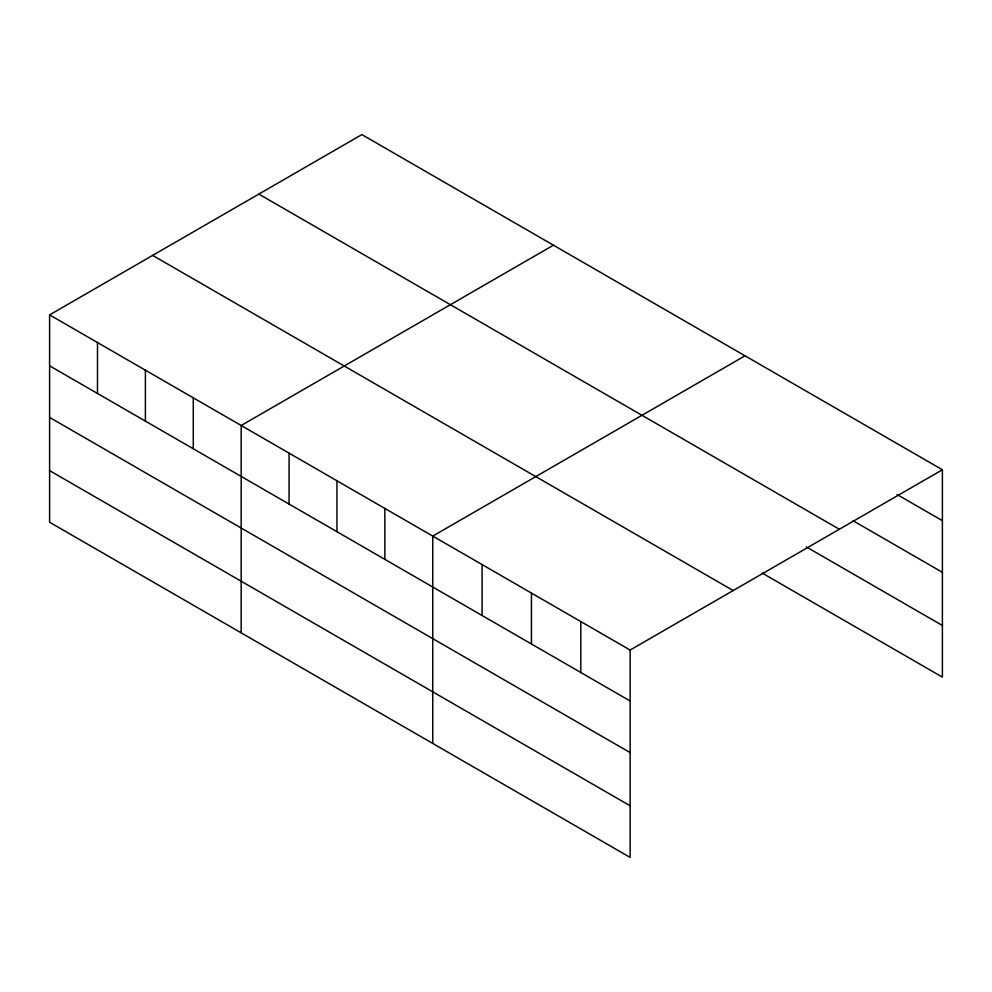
<?xml version="1.0" encoding="UTF-8"?>
<svg xmlns="http://www.w3.org/2000/svg" width="992" height="992" viewBox="0 0 992 992"><rect width="100%" height="100%" fill="white"/><g stroke="black" fill="none" stroke-linecap="round" stroke-linejoin="round"><path stroke-width="1.49" d="M49.6 314.886L630.131 650.045L630.131 857.398L49.6 522.238L49.6 314.886L361.869 134.602L942.4 469.762L942.4 677.114L762.352 573.165M553.449 245.198L241.18 425.494L241.18 632.846M745.017 355.806L432.748 536.089L432.748 743.442M630.131 650.045L942.4 469.762M897.053 494.512L942.4 520.688M853.046 520.726L942.4 572.31M258.825 194.085L839.356 529.257M806.372 546.952L942.4 625.493M152.644 255.39L733.175 590.55M49.6 365.812L630.131 700.972M49.6 417.434L630.131 752.593M49.6 470.617L630.131 805.777M580.791 621.562L580.791 672.489M531.439 593.067L531.439 643.994M482.1 564.584L482.1 615.511M384.859 508.437L384.859 559.364M336.958 480.785L336.958 531.712M289.069 453.133L289.069 504.06M193.279 397.842L193.279 448.756M145.39 370.19L145.39 421.104M97.489 342.538L97.489 393.452"/></g></svg>
